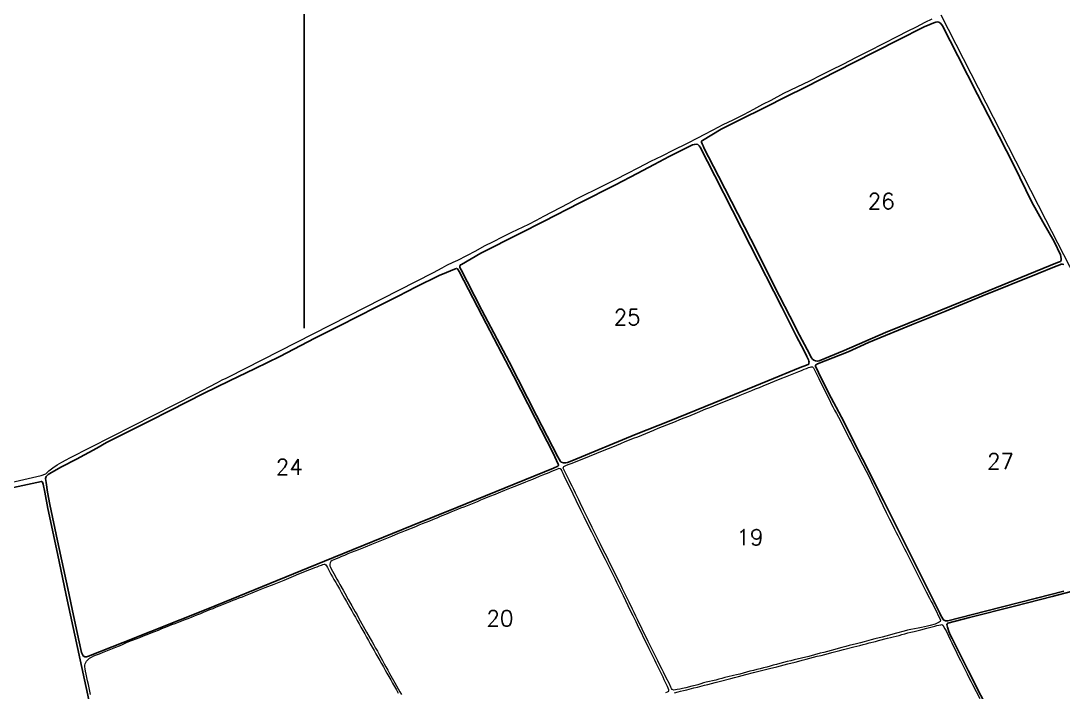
# Model space of a CAD drawing. Header units: millimetres. Extents: x 725091 to 729291, y 7781200 to 7787140.
# Drawn here: x 726532 to 728253, y 7784188 to 7785296 of the extents above; entities that cross this region are included whole.
import ezdxf

# ---------------------------------------------------------------- set-up
doc = ezdxf.new("R2010")
doc.units = ezdxf.units.MM
for name, color, linetype, lineweight in [('0114000494', 1, 'Continuous', 0), ('0114000494005', 5, 'Continuous', 0), ('0114000494018', 5, 'Continuous', 0), ('0114000494019', 5, 'Continuous', 0), ('0114000494020', 5, 'Continuous', 0)]:
    doc.layers.add(name, color=color, linetype=linetype, lineweight=lineweight)
for name, color, linetype in [('0114000494023', 5, 'Continuous'), ('0114000494024', 5, 'Continuous'), ('0114000494025', 5, 'Continuous'), ('0114000494026', 5, 'Continuous'), ('0114000494027', 5, 'Continuous'), ('0114000494028', 5, 'Continuous'), ('MALHA', 8, 'Continuous'), ('TEXTO', 7, 'Continuous')]:
    doc.layers.add(name, color=color, linetype=linetype)
doc.styles.add('Simplex', font='simplex.shx')

msp = doc.modelspace()

# ---------------------------------------------------------------- linework, layer by layer
at = {"layer": '0114000494', "linetype": 'Continuous'}
for points in [[(728050.6, 7785306.2), (728223.6, 7784968.4), (728698.9, 7784044), (728843.4, 7783764.1), (728878.5, 7783696.4), (728876.7, 7783691.5), (728722.6, 7783602.4), (728115.9, 7783253.2), (728115.2, 7783253.2), (728113.7, 7783252.2), (728111.7, 7783251), (728109.2, 7783249.6), (728106.3, 7783248), (728103, 7783246.2), (728099.5, 7783244.2), (728095.9, 7783242.3), (728092.5, 7783240.3), (728089.1, 7783238.3), (728085.6, 7783236.3), (728081.9, 7783234.1), (728077.9, 7783231.7), (728073.7, 7783229.1)], [(725604.8, 7784324.1), (726565.9, 7784545.5), (726573.3, 7784548.4), (726578.3, 7784553.2), (726584.9, 7784558.6), (726592, 7784563.3), (726599.7, 7784567.7), (726607.1, 7784571.6), (726613.1, 7784575.1), (726821, 7784680.5), (726832.4, 7784686.6), (726843.3, 7784692.2), (726857, 7784699.2), (726864.3, 7784703.8), (726871.1, 7784706.6), (726874.7, 7784708.1), (727213.1, 7784880.9), (727220.6, 7784884.9), (727227.9, 7784888.7), (727235.4, 7784893.1), (727245.7, 7784898), (727253.3, 7784901.4), (727283, 7784916.7), (727297.8, 7784924.6), (727312.4, 7784932), (727327, 7784939.8), (727342.4, 7784947.4), (727370.6, 7784960.6), (727383.4, 7784967.2), (727395.7, 7784973.8), (727409, 7784980.7), (727423.1, 7784988.1), (727436.8, 7784995.3), (727449.4, 7785002.1), (727463.8, 7785009.6), (727479.8, 7785017.1), (727496.3, 7785025.3), (727514.8, 7785034.6), (727532.8, 7785044.1), (727552.3, 7785054.3), (727571.9, 7785064.3), (727590.9, 7785073.5), (727610.2, 7785083.3), (727631.4, 7785093.7), (727650.6, 7785103.7), (727660.2, 7785108.7), (727674.8, 7785116.5), (727691.2, 7785124.8), (727708, 7785132.9), (727725.4, 7785141.8), (727742.1, 7785150.3), (727757.1, 7785158.6), (727770.6, 7785165.3), (727791.6, 7785176.7), (727813.8, 7785187.3), (727834.5, 7785197.3), (727854, 7785206.8), (727870.3, 7785215.2), (727889.6, 7785224.8), (727911.3, 7785236.3), (727932.4, 7785246.7), (727955.9, 7785258.9), (727979.5, 7785271.1), (727995.6, 7785279.2), (728010.8, 7785286.5), (728025.1, 7785293.9), (728036.7, 7785299.6)]]:
    msp.add_lwpolyline(points, dxfattribs=at)
at = {"layer": '0114000494005', "linetype": 'ByBlock', "elevation": 572.7}
msp.add_lwpolyline([(726647.4, 7784184.3), (726646.2, 7784189.7), (726645, 7784195.1), (726643.7, 7784200.9), (726642.5, 7784206.7), (726641.4, 7784212.5), (726640.3, 7784217.9), (726639.2, 7784222.6), (726638.2, 7784226.5), (726637.6, 7784229.7), (726637.7, 7784232.5), (726638.3, 7784234.9), (726639.3, 7784237.1), (726640.8, 7784239.4), (726642.7, 7784241.7), (726645.3, 7784244), (726648.8, 7784246.1), (726648.8, 7784246.1), (726652.7, 7784248), (726657, 7784249.7), (726661.8, 7784251.5), (726667, 7784253.5), (726672.5, 7784255.6), (726678, 7784257.8), (726683.6, 7784260), (726689.3, 7784262.3), (726695.1, 7784264.7), (726700.3, 7784267), (726705.3, 7784269.3), (726710.6, 7784271.5), (726716.5, 7784273.8), (726722.6, 7784276.3), (726728.8, 7784278.6), (726734.8, 7784281), (726740.9, 7784283.4), (726747.1, 7784285.8), (726753.2, 7784288.2), (726759.3, 7784290.5), (726765.2, 7784293), (726770.9, 7784295.3), (726776.3, 7784297.6), (726781.6, 7784299.6), (726787, 7784301.6), (726792.4, 7784303.7), (726797.9, 7784305.7), (726803.3, 7784307.8), (726808.6, 7784309.9), (726813.9, 7784311.9), (726819.1, 7784314), (726824.2, 7784316.1), (726829.1, 7784318.1), (726834, 7784320), (726839.1, 7784322.1), (726844.3, 7784324.3), (726849.6, 7784326.4), (726855.3, 7784328.7), (726861.2, 7784331), (726867, 7784333.3), (726872.4, 7784335.5), (726877.6, 7784337.6), (726882.5, 7784339.7), (726887.5, 7784341.7), (726892.8, 7784343.7), (726898.1, 7784345.7), (726903.3, 7784347.8), (726914, 7784352.2), (726924.7, 7784356.5), (726935.3, 7784360.6), (726950.5, 7784366.5), (726966.7, 7784373.1), (726982.1, 7784379.5), (726991.1, 7784383.2), (726995.6, 7784385.1), (727004.7, 7784388.8), (727013.4, 7784392.2), (727017.4, 7784393.7), (727021.2, 7784395.1), (727024.9, 7784396.5), (727028.3, 7784398), (727030.9, 7784399.1), (727032.7, 7784399.6), (727034.2, 7784399.6), (727035.7, 7784398.5), (727036.9, 7784396.4), (727038.3, 7784393.7), (727039.9, 7784390.6), (727041.8, 7784387), (727044.1, 7784383), (727046.6, 7784378.7), (727049.1, 7784374.1), (727052, 7784369.1), (727055, 7784363.9), (727058, 7784358.6), (727061, 7784353.2), (727063.9, 7784348), (727066.7, 7784343.1), (727069.6, 7784338), (727072.5, 7784332.8), (727075.3, 7784327.6), (727078.4, 7784322.4), (727081.5, 7784317.1), (727084.5, 7784311.7), (727087.5, 7784306.2), (727090.5, 7784300.8), (727093.5, 7784295.3), (727096.8, 7784289.8), (727099.9, 7784284.3), (727102.9, 7784279), (727105.9, 7784273.5), (727109, 7784268.1), (727112.2, 7784262.6), (727115.3, 7784257), (727118.4, 7784251.5), (727121.5, 7784246.1), (727124.6, 7784240.5), (727127.6, 7784235.2), (727130.6, 7784229.9), (727133.6, 7784224.6), (727136.6, 7784219.3), (727139.6, 7784213.9), (727142.7, 7784208.4), (727145.8, 7784202.8), (727149, 7784197.2), (727152.1, 7784191.7), (727155.1, 7784186.2)], dxfattribs=at)
at = {"layer": '0114000494018', "linetype": 'ByBlock', "elevation": 595.3}
msp.add_lwpolyline([(727610.9, 7784186.9), (727617, 7784188.5), (727621, 7784189.5), (727625.9, 7784190.6), (727631.5, 7784192.1), (727643, 7784195.1), (727648.9, 7784196.6), (727660.5, 7784199.6), (727666.2, 7784201), (727672.1, 7784202.5), (727678.4, 7784204.1), (727684.7, 7784205.7), (727704.1, 7784210.8), (727710.4, 7784212.4), (727716.6, 7784213.9), (727722.7, 7784215.5), (727729, 7784217), (727741.8, 7784220.3), (727754.8, 7784223.7), (727767.7, 7784227), (727779.8, 7784230.1), (727798, 7784234.7), (727810.3, 7784237.9), (727816.2, 7784239.4), (727822.1, 7784240.9), (727828.2, 7784242.5), (727834.4, 7784244), (727846.9, 7784247.3), (727853.1, 7784248.9), (727865.1, 7784252), (727871.1, 7784253.6), (727883.8, 7784256.8), (727890, 7784258.4), (727906.9, 7784262.7), (727912, 7784264), (727917.3, 7784265.3), (727922.4, 7784266.7), (727927.6, 7784268), (727932.6, 7784269.4), (727942.7, 7784271.9), (727947.8, 7784273.3), (727962.7, 7784277), (727967.4, 7784278.2), (727972, 7784279.4), (727981.7, 7784281.8), (727986.6, 7784283.1), (727991.5, 7784284.5), (727996.4, 7784285.8), (728001.5, 7784287), (728006.7, 7784288.3), (728017.5, 7784291), (728027.6, 7784293.8), (728032.3, 7784294.9), (728040.7, 7784297), (728044.3, 7784297.9), (728050.9, 7784299.4), (728052.6, 7784299.8), (728054.2, 7784298.9), (728057.5, 7784292.8), (728059.4, 7784289.2), (728066.4, 7784275.1), (728069, 7784269.6), (728077.3, 7784252.4), (728080, 7784246.5), (728083, 7784240.6), (728088.8, 7784229.3), (728091.6, 7784223.7), (728094.4, 7784218.1), (728097.2, 7784212.3), (728100.1, 7784206.4), (728103.1, 7784200.5), (728109.1, 7784189.1), (728115, 7784177.9)], dxfattribs=at)
at = {"layer": '0114000494019', "linetype": 'ByBlock', "elevation": 593.2}
msp.add_lwpolyline([(727489.5, 7784585.1), (727502.4, 7784590.5), (727509.1, 7784593.3), (727515.9, 7784596), (727522.7, 7784598.8), (727529.6, 7784601.7), (727536.6, 7784604.4), (727543.6, 7784607.2), (727550.4, 7784609.8), (727563.6, 7784615), (727577.3, 7784620.6), (727584.3, 7784623.6), (727612.7, 7784635.1), (727619.8, 7784637.9), (727627.2, 7784640.9), (727634.7, 7784643.9), (727649, 7784649.7), (727662.7, 7784655.5), (727669.3, 7784658.2), (727675.9, 7784660.8), (727682.6, 7784663.4), (727701.1, 7784670.8), (727707.2, 7784673.2), (727713.4, 7784675.8), (727719.8, 7784678.4), (727738.6, 7784686), (727744.9, 7784688.7), (727751.2, 7784691.2), (727757.5, 7784693.7), (727769.7, 7784698.7), (727776, 7784701.2), (727788.4, 7784706.1), (727794.3, 7784708.4), (727800, 7784710.6), (727805.6, 7784712.9), (727811, 7784715.2), (727816.1, 7784717.2), (727820.9, 7784719.2), (727825.3, 7784721), (727829, 7784722.6), (727832.4, 7784723.8), (727834.9, 7784724.7), (727836.6, 7784725.3), (727839.1, 7784725.1), (727840.4, 7784723.6), (727842.4, 7784720.3), (727844.6, 7784715.9), (727849.6, 7784705.6), (727854.6, 7784695.5), (727857.2, 7784690.2), (727862.3, 7784679.8), (727867.3, 7784669.5), (727870, 7784664.2), (727872.7, 7784658.8), (727875.5, 7784653.5), (727878.5, 7784647.9), (727881.6, 7784642.1), (727887.7, 7784630.4), (727893.6, 7784618.7), (727896.6, 7784612.7), (727899.6, 7784606.7), (727902.5, 7784601.1), (727905.3, 7784595.5), (727911.1, 7784584.6), (727913.9, 7784579.3), (727922.2, 7784563.2), (727927.6, 7784552.8), (727932.9, 7784542.2), (727938.1, 7784531.2), (727943.8, 7784519.5), (727949.5, 7784507.9), (727954.9, 7784496.4), (727960.6, 7784484.8), (727963.4, 7784479.2), (727966.2, 7784473.9), (727969, 7784468.5), (727974.5, 7784457.4), (727977.2, 7784451.9), (727980, 7784446.5), (727982.7, 7784441.1), (727988, 7784430.3), (727990.7, 7784424.9), (727993.4, 7784419.5), (728001.7, 7784403.2), (728004.3, 7784397.8), (728007.1, 7784392.2), (728009.9, 7784386.7), (728012.8, 7784381.1), (728015.7, 7784375.5), (728021.2, 7784364.6), (728026.8, 7784353.9), (728032.2, 7784343.2), (728034.9, 7784338), (728037.4, 7784333.1), (728039.7, 7784328.5), (728044.1, 7784319.9), (728046, 7784316), (728049, 7784309.5), (728050.4, 7784306.7), (728049.7, 7784304.8), (728047.8, 7784303.4), (728044.9, 7784301.9), (728041.5, 7784300.3), (728033.4, 7784298), (728028.9, 7784296.8), (728024, 7784295.8), (728018.9, 7784294.9), (728013.5, 7784293.9), (728001.5, 7784291.4), (727995.7, 7784290.2), (727990, 7784288.8), (727977.8, 7784285.5), (727971.7, 7784283.8), (727965.9, 7784282.1), (727953.7, 7784279), (727941.8, 7784276.1), (727935.8, 7784274.4), (727924.1, 7784271), (727918, 7784269.4), (727911.7, 7784267.8), (727899.6, 7784265.1), (727893.7, 7784263.7), (727887.6, 7784262), (727881.5, 7784260.2), (727875.6, 7784258.5), (727869.7, 7784256.9), (727863.8, 7784255.4), (727857.8, 7784253.8), (727851.7, 7784252.4), (727832.7, 7784247.2), (727820.6, 7784244), (727808.8, 7784241.3), (727803, 7784240), (727797, 7784238.5), (727790.9, 7784236.9), (727784.8, 7784235.4), (727779.4, 7784233.9), (727774.1, 7784232.5), (727768.8, 7784231), (727763.4, 7784229.4), (727757.9, 7784228), (727752.4, 7784226.7), (727747, 7784225.3), (727741.4, 7784223.9), (727735.7, 7784222.6), (727729.9, 7784221.2), (727724.3, 7784219.5), (727718.9, 7784217.9), (727713.6, 7784216.7), (727708.5, 7784215.6), (727699.2, 7784213.3), (727694.4, 7784212.1), (727689.4, 7784210.9), (727684.3, 7784209.6), (727679.2, 7784208.1), (727674, 7784206.9), (727668.7, 7784205.7), (727663.6, 7784204.5), (727658.8, 7784203.3), (727654.4, 7784201.8), (727649.9, 7784200.4), (727645.1, 7784199.2), (727640, 7784198), (727629.6, 7784195.3), (727624.6, 7784194.1), (727619.9, 7784193.1), (727615.8, 7784192.3), (727612.8, 7784191.8), (727610.3, 7784191.5), (727607.2, 7784192.5), (727606.4, 7784194.3), (727605.2, 7784196.6), (727602.1, 7784203), (727597.6, 7784212), (727593, 7784221), (727590.8, 7784225.5), (727586, 7784235.1), (727583.4, 7784240.1), (727580.8, 7784245.3), (727578.1, 7784250.7), (727575.5, 7784256.1), (727570.2, 7784266.5), (727567.7, 7784271.5), (727565.3, 7784276.6), (727562.8, 7784281.7), (727557.8, 7784292.3), (727550, 7784308.2), (727547.4, 7784313.7), (727544.6, 7784319.4), (727541.9, 7784325.1), (727536.2, 7784336.5), (727533.4, 7784342.1), (727528, 7784353.4), (727525.4, 7784358.8), (727522.9, 7784363.8), (727515.7, 7784378.2), (727507.7, 7784394.5), (727502.1, 7784406.1), (727499.2, 7784411.8), (727493.8, 7784422.2), (727488.8, 7784432.6), (727486.1, 7784438), (727483.4, 7784443.4), (727478.1, 7784454.5), (727475.4, 7784460.1), (727469.7, 7784471.5), (727463.8, 7784483.4), (727461, 7784489.3), (727455.7, 7784500.4), (727453, 7784505.8), (727450.3, 7784511.3), (727447.7, 7784516.8), (727445.1, 7784522.5), (727442.4, 7784527.9), (727439.7, 7784533.1), (727437.3, 7784537.8), (727433.4, 7784545.8), (727431.7, 7784549.2), (727430, 7784552.3), (727427.7, 7784556.6), (727427.5, 7784557.9), (727427.8, 7784559.3), (727428.5, 7784560.4), (727429.6, 7784561.2), (727431.9, 7784562.3), (727435.7, 7784563.7), (727440.5, 7784565.6), (727464.3, 7784575), (727470.6, 7784577.5), (727483.1, 7784582.5)], close=True, dxfattribs=at)
at = {"layer": '0114000494020', "linetype": 'ByBlock', "elevation": 583.8}
msp.add_lwpolyline([(727597, 7784187.4), (727599.8, 7784188.9), (727601.7, 7784189.7), (727601.6, 7784192), (727599.4, 7784197.5), (727597.9, 7784201), (727594.3, 7784208.5), (727592.2, 7784212.9), (727588.2, 7784221.4), (727586, 7784225.8), (727581.1, 7784235.8), (727578.6, 7784240.8), (727569.1, 7784259.9), (727564.7, 7784269.2), (727562.4, 7784274), (727555.1, 7784289.3), (727552.5, 7784294.3), (727550.1, 7784299.2), (727547.8, 7784304.1), (727542.8, 7784314), (727537.5, 7784324.8), (727534.8, 7784330.4), (727526.8, 7784347.2), (727521.4, 7784358.3), (727516.1, 7784368.9), (727513.5, 7784374.2), (727510.8, 7784379.6), (727505.4, 7784390.6), (727499.9, 7784401.6), (727497.2, 7784407.1), (727485.8, 7784429.8), (727480.1, 7784441.2), (727477.2, 7784446.9), (727474.5, 7784452.4), (727469.2, 7784462.8), (727466.8, 7784467.7), (727464.5, 7784472.6), (727462.1, 7784477.5), (727457.3, 7784487.5), (727454.9, 7784492.3), (727450.1, 7784501.9), (727447.6, 7784507.2), (727445.1, 7784512.3), (727442.6, 7784517.5), (727440.1, 7784522.7), (727437.6, 7784527.7), (727435.2, 7784532.5), (727428.8, 7784545.4), (727427.2, 7784549), (727425.7, 7784552.3), (727424.4, 7784555.2), (727422.4, 7784557), (727420.3, 7784557.2), (727418, 7784556.3), (727415.5, 7784555.2), (727412.3, 7784553.8), (727408.3, 7784552.1), (727403.9, 7784550.3), (727393.3, 7784546.1), (727387.6, 7784543.8), (727376.5, 7784539.3), (727370.8, 7784537.1), (727365.1, 7784534.8), (727347.5, 7784527.6), (727341.7, 7784525.2), (727336, 7784522.9), (727330.6, 7784520.8), (727320, 7784516.5), (727315, 7784514.5), (727305.9, 7784510.8), (727296.5, 7784507), (727291.2, 7784504.8), (727285.7, 7784502.5), (727274.3, 7784497.9), (727268.8, 7784495.5), (727263.3, 7784493.6), (727258.1, 7784491.6), (727252.8, 7784489.5), (727247.4, 7784487.2), (727241.8, 7784485), (727236.1, 7784482.6), (727224.6, 7784477.8), (727218.7, 7784475.3), (727212.6, 7784472.9), (727206.5, 7784470.5), (727200.7, 7784468.2), (727194.9, 7784465.8), (727189.2, 7784463.5), (727183.7, 7784461.2), (727166.8, 7784454.4), (727161.2, 7784452.2), (727155.3, 7784449.8), (727143.8, 7784445.2), (727132.9, 7784440.6), (727127.4, 7784438.4), (727121.8, 7784436.2), (727116.3, 7784434), (727110.9, 7784431.7), (727100.3, 7784427.5), (727095, 7784425.3), (727089.4, 7784423), (727077.7, 7784418.5), (727072, 7784416.2), (727066.5, 7784413.9), (727061.4, 7784411.9), (727056.9, 7784410), (727052.8, 7784408.2), (727049.1, 7784406.6), (727046, 7784405.2), (727043.8, 7784403.7), (727042.6, 7784401.6), (727042.2, 7784399.2), (727042.5, 7784396.8), (727043.2, 7784394.6), (727044.4, 7784391.7), (727048.8, 7784383.7), (727053.8, 7784374.6), (727056.3, 7784370.1), (727058.7, 7784365.6), (727064, 7784356.3), (727066.8, 7784351.5), (727072.5, 7784341.1), (727078.3, 7784330.7), (727081.3, 7784325.6), (727084.2, 7784320.6), (727087.1, 7784315.6), (727089.8, 7784310.7), (727092.3, 7784306), (727100.2, 7784292), (727103, 7784286.9), (727108.9, 7784276.6), (727111.9, 7784271.3), (727114.9, 7784266), (727117.9, 7784260.8), (727120.8, 7784255.6), (727123.6, 7784250.4), (727126.3, 7784245.3), (727129.1, 7784240.2), (727131.9, 7784235), (727134.8, 7784229.7), (727137.9, 7784224.3), (727140.9, 7784218.9), (727149.6, 7784203.5), (727152.4, 7784198.5), (727158, 7784188.8), (727160.8, 7784184)], dxfattribs=at)
at = {"layer": '0114000494023'}
msp.add_lwpolyline([(726470.7, 7784515.7), (726566.2, 7784535.9), (726568.1, 7784534.9), (726568.8, 7784533.1), (726569.2, 7784531.2), (726571.6, 7784518.1), (726576.7, 7784491.2), (726592.8, 7784416.8), (726607.2, 7784348.3), (726625.9, 7784261.9), (726658.9, 7784109.2), (726681.2, 7784010.6), (726692.3, 7783968.4), (726693.2, 7783960.2), (726693.2, 7783954.3), (726691.6, 7783951.6), (726688.6, 7783951.1), (726122.9, 7783857.6)], dxfattribs=at)
at = {"layer": '0114000494024'}
msp.add_lwpolyline([(726573.1, 7784540.5), (726573.9, 7784543.9), (726577.1, 7784547.3), (726582.6, 7784550.4), (726599.2, 7784559.9), (726624, 7784572.9), (726657.7, 7784590.9), (726673.9, 7784600.2), (726710.2, 7784618.3), (726744.3, 7784635.2), (726778.7, 7784653), (726833.5, 7784681), (726876.7, 7784702), (726919, 7784722.6), (726959.7, 7784742.4), (727017.5, 7784772.4), (727058, 7784792.6), (727118.7, 7784823.5), (727155, 7784841.7), (727184.8, 7784857.1), (727222.5, 7784875.8), (727234.6, 7784880.8), (727248.1, 7784886.5), (727251.5, 7784887.5), (727252.7, 7784886.9), (727255.5, 7784882.2), (727293.6, 7784809), (727345.2, 7784710.3), (727381.2, 7784640.2), (727411, 7784582.8), (727419.4, 7784564.7), (727419.7, 7784563.5), (727419.6, 7784562.1), (727418.6, 7784561), (727411.4, 7784558.1), (727251.6, 7784492.7), (727178.1, 7784463), (727033.2, 7784404.5), (726840.9, 7784325.9), (726700.9, 7784270.3), (726643.8, 7784247.5), (726640.4, 7784246.6), (726637.7, 7784246.5), (726635, 7784248), (726632.6, 7784253.4), (726628.6, 7784271.3), (726619.4, 7784314.4), (726610, 7784359), (726592.8, 7784438.1), (726580.2, 7784498), (726576.5, 7784518), (726574.1, 7784533.9)], close=True, dxfattribs=at)
at = {"layer": '0114000494025'}
msp.add_lwpolyline([(727258.8, 7784885.1), (727256.9, 7784889.3), (727257, 7784891), (727258.1, 7784893.5), (727259.5, 7784894.1), (727291.4, 7784912.8), (727355.8, 7784945.4), (727394.9, 7784965.2), (727454.9, 7784996), (727513.9, 7785025.5), (727549.3, 7785044.3), (727577.5, 7785059.2), (727602.6, 7785072.3), (727635.5, 7785089), (727640.6, 7785091.3), (727644, 7785092.2), (727646.9, 7785092.5), (727649.9, 7785091.8), (727652, 7785089.8), (727653.4, 7785087.8), (727677.9, 7785040.1), (727735.9, 7784925.9), (727788.2, 7784823.3), (727811.9, 7784776.3), (727825.1, 7784751.3), (727829.8, 7784742.2), (727832.2, 7784736.7), (727833, 7784734.7), (727833.2, 7784732.7), (727833.1, 7784731), (727832.7, 7784729.7), (727828.8, 7784728.1), (727818.6, 7784723.8), (727765.3, 7784702.1), (727676.7, 7784665.6), (727602.5, 7784635.5), (727547.8, 7784613.9), (727441.8, 7784570.2), (727434.5, 7784567.3), (727431.5, 7784566.4), (727428.2, 7784566.4), (727423.9, 7784567.5), (727422.8, 7784568.7), (727418.5, 7784576.7), (727383.6, 7784644.7), (727338.4, 7784733.1), (727293.4, 7784818.8), (727268.7, 7784865.8)], close=True, dxfattribs=at)
at = {"layer": '0114000494026'}
msp.add_lwpolyline([(727658.5, 7785090), (727657, 7785093), (727655.6, 7785095.8), (727655.8, 7785097.7), (727657.5, 7785098.9), (727688.3, 7785117.2), (727719, 7785133), (727760, 7785153.2), (727795.8, 7785171), (727826.1, 7785186.3), (727907, 7785227.3), (727979.8, 7785264), (728023.4, 7785286.2), (728032.4, 7785289.9), (728039.4, 7785292.9), (728042.7, 7785294), (728045.2, 7785294.3), (728047.6, 7785293.8), (728050.7, 7785292), (728053.3, 7785287.9), (728078.6, 7785238.3), (728111.5, 7785174.6), (728146.9, 7785105.3), (728171.1, 7785058.1), (728201.2, 7784996.6), (728218.9, 7784964.5), (728237.9, 7784931.7), (728248.1, 7784910.2), (728249.4, 7784903.8), (728249.1, 7784900.9), (728248.1, 7784898.9), (728243.1, 7784897.2), (728195.1, 7784877.5), (728118.3, 7784846.3), (728033.2, 7784811.7), (727959.6, 7784781.7), (727891.1, 7784752), (727850.1, 7784735.2), (727847.3, 7784734.3), (727844, 7784734.9), (727841.4, 7784736.3), (727839, 7784738), (727837.5, 7784739.8), (727830, 7784753.7), (727817.2, 7784777.6), (727801.4, 7784808.8), (727784.2, 7784841.7), (727736.9, 7784935.9), (727683.7, 7785039.6), (727667.2, 7785071.7), (727660.3, 7785085.5)], close=True, dxfattribs=at)
at = {"layer": '0114000494027'}
msp.add_lwpolyline([(728253.8, 7784355), (728208.5, 7784343.5), (728124.4, 7784321.9), (728062.3, 7784306.1), (728058.4, 7784305.8), (728054.9, 7784307.5), (728051.5, 7784313.6), (728049, 7784318.6), (728019.5, 7784378.1), (727991.6, 7784434.1), (727956, 7784504.5), (727886.8, 7784642.2), (727865.2, 7784682.1), (727849.1, 7784715.5), (727844.1, 7784726.2), (727843.9, 7784727.9), (727847.2, 7784729.8), (727898, 7784749.9), (727931.4, 7784765.3), (727959.6, 7784776.9), (728002.4, 7784794.6), (728057.2, 7784816.6), (728118.6, 7784841.6), (728211.2, 7784879.3), (728238.2, 7784890.4), (728247.1, 7784893.7), (728249.6, 7784894.3), (728251.7, 7784894.4), (728253.8, 7784894.2)], dxfattribs=at)
at = {"layer": '0114000494028'}
msp.add_lwpolyline([(728255.7, 7783915.6), (728251.5, 7783917.3), (728248.2, 7783919.2), (728245.3, 7783923.2), (728215, 7783983.9), (728179.6, 7784055.9), (728137.1, 7784142.6), (728095.7, 7784224.1), (728075.3, 7784264.4), (728069.4, 7784276.7), (728066.9, 7784281.9), (728064, 7784288.3), (728061.6, 7784295.2), (728060.8, 7784299.8), (728062.2, 7784301.8), (728098.3, 7784311.1), (728172.3, 7784329.9), (728234.6, 7784346), (728301.7, 7784363.4)], dxfattribs=at)
at = {"layer": 'MALHA', "elevation": 572.7}
msp.add_lwpolyline([(727000, 7786939.8), (727000, 7784788.9)], dxfattribs=at)

# ---------------------------------------------------------------- texts
at = {"layer": 'TEXTO', "linetype": 'Continuous', "style": 'Simplex'}
for s, p in [('26', (727930.1, 7784985.5)), ('25', (727510.7, 7784794.1)), ('27', (728126.9, 7784556.1)), ('24', (726953.1, 7784546.7)), ('19', (727713.4, 7784430.8, 593.2)), ('20', (727300.7, 7784296.9, 583.8))]:
    msp.add_text(s, height=26, dxfattribs=at).set_placement(p)

doc.saveas('drawing.dxf')
